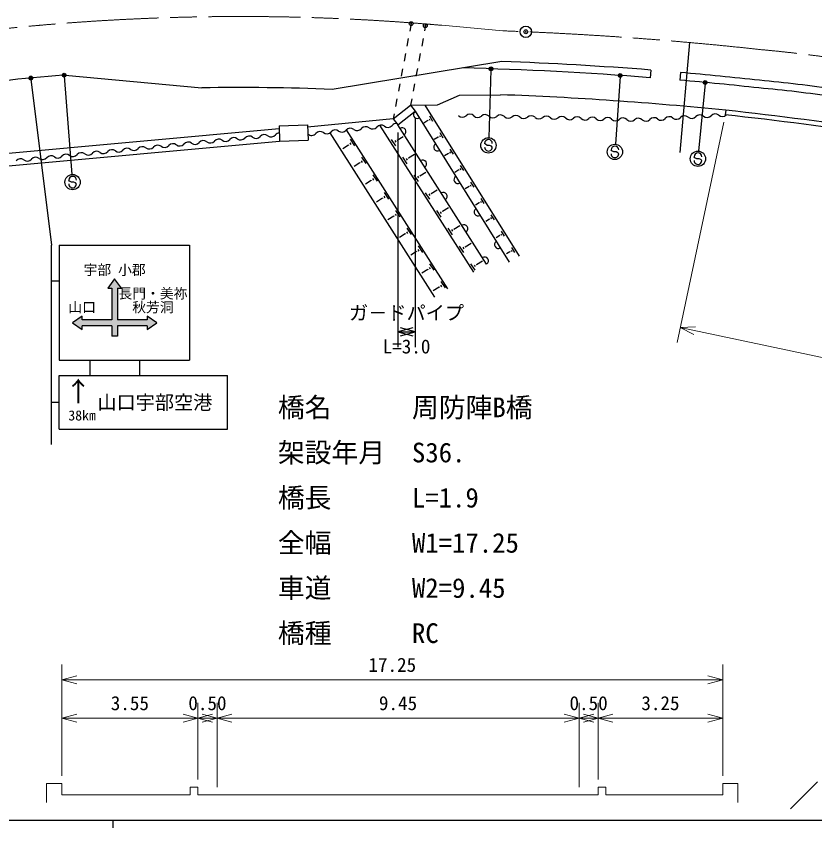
# Model space of a CAD drawing. Units: millimetres, scale not verified, with parts at other scales. Extents: x 40000 to 680000, y 20000 to 380000.
# Drawn here: x 155402 to 259631, y 204000 to 309885 of the extents above; entities that cross this region are included whole.
import ezdxf
from ezdxf.enums import TextEntityAlignment as Align

# ---------------------------------------------------------------- set-up
doc = ezdxf.new("R2010")
doc.units = ezdxf.units.MM
doc.header["$LTSCALE"] = 1000
doc.header["$PDMODE"] = 32
doc.header["$PDSIZE"] = 500
doc.linetypes.add('CHAIN', pattern=[18.5, 12, -1.5, 3.5, -1.5])
for name, color, linetype, lineweight in [('M-BGD', 7, 'Continuous', 25), ('M-BMK', 2, 'CHAIN', 13), ('M-BMK-SRVR', 3, 'Continuous', 25), ('M-STR-HTXT', 7, 'Continuous', 13), ('M-STR-STRC', 7, 'Continuous', 25), ('M-TTL-BAND', 7, 'Continuous', 25)]:
    doc.layers.add(name, color=color, linetype=linetype, lineweight=lineweight)
doc.styles.add('@ＭＳ ゴシック', font='')
doc.styles.add('ＭＳ ゴシック', font='')
doc.styles.get('@ＭＳ ゴシック').set_extended_font_data('@MS Gothic')
doc.styles.get('ＭＳ ゴシック').set_extended_font_data('MS Gothic')

msp = doc.modelspace()

# ---------------------------------------------------------------- hatches: boundary and pattern name
at = {"layer": 'M-STR-STRC'}
msp.add_hatch(color=256, dxfattribs=at).paths.add_polyline_path([(172500, 270760), (172500, 270260), (168625, 270260), (168625, 274385), (169125, 274385), (168250, 275635), (167375, 274385), (167875, 274385), (167875, 270260), (164000, 270260), (164000, 270760), (162750, 269885), (164000, 269010), (164000, 269510), (167875, 269510), (167875, 268135), (168625, 268135), (168625, 269510), (172500, 269510), (172500, 269010), (173750, 269885)])

# ---------------------------------------------------------------- linework, layer by layer
at = {"layer": 'M-BGD'}
for p, q in [((206952, 308936), (206766, 307954)), ((208882, 308942), (208695, 307960)), ((206580, 306971), (206395, 305988)), ((208509, 306977), (208323, 305995)), ((243289, 306453), (242011, 292105)), ((206209, 305006), (206023, 304023)), ((208136, 305012), (207950, 304030)), ((218780, 303981), (196641, 300340)), ((205837, 303041), (205652, 302058)), ((207764, 303047), (207577, 302065)), ((238216, 302865), (238137, 301868)), ((161811, 302183), (179642, 300542)), ((242112, 302541), (242025, 301545)), ((205466, 301075), (205280, 300093)), ((207391, 301082), (207205, 300100)), ((205094, 299110), (204909, 298128)), ((207018, 299117), (206857, 298265)), ((210371, 298319), (213265, 299598)), ((213265, 299598), (218623, 299636)), ((204601, 296500), (206857, 298265)), ((206857, 298265), (210371, 298319)), ((206857, 298265), (207473, 297477)), ((208732, 298294), (221037, 278570)), ((248009, 297618), (247949, 297021)), ((204601, 296500), (193438, 295413)), ((204723, 297145), (204601, 296500)), ((204601, 296500), (205217, 295712)), ((205217, 295712), (207473, 297477)), ((207473, 297477), (219764, 277776)), ((209280, 296490), (209386, 296321)), ((209325, 296871), (209747, 296194)), ((189703, 295576), (193426, 295728)), ((189703, 295576), (189784, 293577)), ((193426, 295728), (193507, 293730)), ((215118, 276476), (202874, 295666)), ((216804, 277552), (205217, 295712)), ((209130, 296279), (208608, 295954)), ((209117, 296300), (209143, 296258)), ((148166, 291468), (189716, 295251)), ((210060, 273249), (196378, 294693)), ((211746, 274325), (198522, 295051)), ((210673, 294710), (211092, 294038)), ((148563, 289824), (189784, 293577)), ((189784, 293577), (193507, 293730)), ((198955, 293349), (199090, 293139)), ((199006, 293827), (199544, 292984)), ((204358, 293805), (204896, 292962)), ((204813, 293650), (204947, 293439)), ((205116, 293732), (205150, 293680)), ((205133, 293706), (205892, 294190)), ((210479, 294123), (209964, 293801)), ((210466, 294144), (210492, 294102)), ((210629, 294332), (210733, 294164)), ((198769, 293083), (198011, 292599)), ((198753, 293109), (198786, 293056)), ((212018, 292554), (212434, 291887)), ((200485, 291509), (201023, 290666)), ((205837, 291487), (206375, 290644)), ((206292, 291332), (206427, 291121)), ((206595, 291414), (206629, 291361)), ((206612, 291388), (207371, 291872)), ((211826, 291971), (211317, 291653)), ((211813, 291992), (211839, 291950)), ((211974, 292179), (212078, 292012)), ((200249, 290764), (199490, 290280)), ((200232, 290791), (200265, 290738)), ((200434, 291031), (200569, 290820)), ((213360, 290403), (213773, 289740)), ((201965, 289190), (202503, 288347)), ((207317, 289168), (207854, 288325)), ((208075, 289096), (208108, 289043)), ((208091, 289069), (208850, 289554)), ((213169, 289824), (212667, 289510)), ((213156, 289844), (213182, 289803)), ((213316, 290030), (213420, 289865)), ((201728, 288446), (200969, 287962)), ((201711, 288472), (201745, 288420)), ((201913, 288713), (202048, 288502)), ((207771, 289013), (207906, 288803)), ((214699, 288256), (215110, 287598)), ((209571, 286751), (210329, 287235)), ((214510, 287681), (214014, 287372)), ((214497, 287702), (214523, 287661)), ((214656, 287886), (214758, 287722)), ((203207, 286128), (202448, 285644)), ((203190, 286154), (203224, 286101)), ((203393, 286394), (203527, 286184)), ((203444, 286872), (203982, 286029)), ((208796, 286850), (209334, 286007)), ((209250, 286695), (209385, 286484)), ((209554, 286778), (209587, 286725)), ((216035, 286114), (216443, 285461)), ((211050, 284433), (211808, 284917)), ((215847, 285543), (215359, 285238)), ((215835, 285564), (215860, 285523)), ((215992, 285747), (216094, 285584)), ((204686, 283809), (203927, 283325)), ((204669, 283836), (204703, 283783)), ((204872, 284076), (205006, 283865)), ((204923, 284554), (205461, 283711)), ((210275, 284532), (210813, 283689)), ((210730, 284377), (210864, 284166)), ((211033, 284459), (211066, 284407)), ((217369, 283977), (217773, 283329)), ((217182, 283410), (216700, 283109)), ((217169, 283431), (217195, 283390)), ((217326, 283613), (217427, 283451)), ((206351, 281758), (206485, 281547)), ((206402, 282235), (206940, 281392)), ((211754, 282213), (212292, 281370)), ((212209, 282059), (212343, 281848)), ((212512, 282141), (212546, 282088)), ((212529, 282115), (213288, 282599)), ((218699, 281845), (219101, 281201)), ((206165, 281491), (205407, 281007)), ((206148, 281517), (206182, 281465)), ((218514, 281282), (218038, 280985)), ((218501, 281302), (218526, 281262)), ((218657, 281483), (218757, 281322)), ((207881, 279917), (208419, 279074)), ((213233, 279895), (213771, 279052)), ((213688, 279740), (213822, 279529)), ((213991, 279823), (214025, 279770)), ((214008, 279796), (214767, 280280)), ((220027, 279717), (220425, 279078)), ((207644, 279173), (206886, 278689)), ((207628, 279199), (207661, 279146)), ((207830, 279439), (207965, 279229)), ((219842, 279158), (219373, 278865)), ((219830, 279178), (219855, 279138)), ((219984, 279358), (220084, 279198)), ((209360, 277599), (209898, 276756)), ((214712, 277577), (215250, 276734)), ((215167, 277422), (215302, 277211)), ((215470, 277504), (215504, 277452)), ((215487, 277478), (216246, 277962)), ((209124, 276854), (208365, 276370)), ((209107, 276881), (209140, 276828)), ((209309, 277121), (209444, 276910)), ((210603, 274536), (209844, 274052)), ((210586, 274562), (210620, 274510)), ((210788, 274803), (210923, 274592)), ((210840, 275280), (211378, 274437))]:
    msp.add_line(p, q, dxfattribs=at)
for centre, radius, start, end in [((184681, 9851), 303750, 85.08691, 103.56385), ((202090, -156198), 460482, 85.50038, 87.92279), ((202090, -156198), 459482, 85.50038, 88.55767), ((184681, 9851), 293250, 94.53151, 100.68187), ((202090, -156198), 460482, 83.72412, 85.01394), ((202090, -156198), 459482, 83.72294, 85.01394), ((236499, 126247), 176000, 81.53549, 84.80746), ((184681, 9851), 290734, 87.64233, 90.99305), ((236499, 126247), 175000, 81.5846, 84.81055), ((202090, -156198), 456134, 84.22219, 87.92279), ((193768, -200748), 501310, 79.06755, 83.78797), ((207738, 297053), 500, 121.95857, 301.95857), ((213637, 297448), 725, 225.01389, 312.21952), ((214611, 296374), 725, 45.01389, 132.21952), ((215636, 297399), 725, 225.01389, 312.21952), ((216610, 296326), 725, 45.01389, 132.21952), ((217635, 297351), 725, 225.01389, 312.21952), ((218610, 296277), 725, 45.01389, 132.21952), ((219635, 297303), 725, 225.01389, 312.21952), ((220609, 296229), 725, 45.01389, 132.21952), ((221634, 297255), 725, 225.01389, 312.21952), ((222609, 296181), 725, 45.01389, 132.21952), ((223634, 297206), 725, 225.01389, 312.21952), ((224608, 296132), 725, 45.01389, 132.21952), ((225633, 297158), 725, 225.01389, 312.21952), ((226607, 296084), 725, 45.01389, 132.21952), ((227633, 297110), 725, 225.01389, 312.21952), ((228607, 296036), 725, 45.01389, 132.21952), ((229632, 297061), 725, 225.01389, 312.21952), ((230606, 295988), 725, 45.01389, 132.21952), ((231631, 297013), 725, 225.01389, 312.21952), ((232606, 295939), 725, 45.01389, 132.21952), ((234605, 295891), 725, 45.01389, 132.21952), ((236605, 295843), 725, 45.01389, 132.21952), ((238647, 295924), 725, 49.93815, 137.14379), ((239580, 297034), 725, 229.93815, 317.14379), ((240643, 296048), 725, 49.93815, 137.14379), ((241576, 297157), 725, 229.93815, 317.14379), ((242639, 296171), 725, 49.93815, 137.14379), ((243572, 297281), 725, 229.93815, 317.14379), ((244635, 296295), 725, 49.93815, 137.14379), ((245568, 297404), 725, 229.93815, 317.14379), ((246631, 296418), 725, 49.93815, 137.14379), ((247565, 297528), 725, 229.93815, 314.20003), ((193768, -200748), 500710, 79.06949, 83.78797), ((201023, 294746), 725, 52.3577, 139.56334), ((201909, 295894), 725, 232.3577, 319.56334), ((203013, 294954), 725, 52.3577, 139.56334), ((203898, 296102), 725, 232.3577, 319.56334), ((205002, 295162), 725, 83.46935, 139.56334), ((233631, 296965), 725, 225.01389, 312.21952), ((235630, 296917), 725, 225.01389, 312.21952), ((237584, 296910), 725, 229.93815, 317.14379), ((187796, 293720), 725, 52.05668, 139.26232), ((188688, 294863), 725, 232.05668, 319.26232), ((189786, 293917), 725, 93.58408, 139.26232), ((193952, 295064), 725, 228.84079, 319.56334), ((195056, 294123), 725, 52.3577, 139.56334), ((195941, 295271), 725, 232.3577, 319.56334), ((197045, 294331), 725, 52.3577, 139.56334), ((197931, 295479), 725, 232.3577, 319.56334), ((199034, 294539), 725, 52.3577, 139.56334), ((199920, 295687), 725, 232.3577, 319.56334), ((205777, 294834), 500, 302.53928, 122.53928), ((177845, 292734), 725, 52.05668, 139.26232), ((178736, 293877), 725, 232.05668, 319.26232), ((179835, 292931), 725, 52.05668, 139.26232), ((180727, 294074), 725, 232.05668, 319.26232), ((181825, 293128), 725, 52.05668, 139.26232), ((182717, 294272), 725, 232.05668, 319.26232), ((183815, 293325), 725, 52.05668, 139.26232), ((184707, 294469), 725, 232.05668, 319.26232), ((185806, 293522), 725, 52.05668, 139.26232), ((186697, 294666), 725, 232.05668, 319.26232), ((165903, 291550), 725, 52.05668, 139.26232), ((167893, 291747), 725, 52.05668, 139.26232), ((168785, 292891), 725, 232.05668, 319.26232), ((169884, 291945), 725, 52.05668, 139.26232), ((170775, 293088), 725, 232.05668, 319.26232), ((171874, 292142), 725, 52.05668, 139.26232), ((172766, 293285), 725, 232.05668, 319.26232), ((173864, 292339), 725, 52.05668, 139.26232), ((174756, 293483), 725, 232.05668, 319.26232), ((175854, 292536), 725, 52.05668, 139.26232), ((176746, 293680), 725, 232.05668, 319.26232), ((210384, 292811), 500, 121.95857, 301.95857), ((155952, 290564), 725, 52.05668, 139.26232), ((156843, 291708), 725, 232.05668, 319.26232), ((157942, 290761), 725, 52.05668, 139.26232), ((158834, 291905), 725, 232.05668, 319.26232), ((159932, 290958), 725, 52.05668, 139.26232), ((160824, 292102), 725, 232.05668, 319.26232), ((161923, 291156), 725, 52.05668, 139.26232), ((162814, 292299), 725, 232.05668, 319.26232), ((163913, 291353), 725, 52.05668, 139.26232), ((164804, 292496), 725, 232.05668, 319.26232), ((166795, 292694), 725, 232.05668, 319.26232), ((208467, 290619), 500, 302.53928, 122.53928), ((213031, 288569), 500, 121.95857, 301.95857), ((211156, 286404), 500, 302.53928, 122.53928), ((215677, 284327), 500, 121.95857, 301.95857), ((213846, 282189), 500, 302.53928, 122.53928), ((218324, 280085), 500, 121.95857, 301.95857), ((216535, 277974), 500, 302.53928, 122.53928)]:
    msp.add_arc(centre, radius, start, end, dxfattribs=at)
for p in [(206949, 308920), (208793, 308652)]:
    msp.add_point(p, dxfattribs=at)
at = {"layer": 'M-BMK'}
msp.add_line((218925, 307979), (210958, 308698), dxfattribs=at)
for centre, radius, start, end in [((184681, 9851), 300000, 84.97503, 101.82952), ((202090, -156198), 464482, 83.72877, 87.92279), ((236499, 126247), 180000, 77.47435, 84.79538)]:
    msp.add_arc(centre, radius, start, end, dxfattribs=at)
at = {"layer": 'M-BMK-SRVR'}
msp.add_circle((221923, 307860), 750, dxfattribs=at)
msp.add_point((221923, 307860), dxfattribs=at)
at = {"layer": 'M-STR-HTXT'}
for p, q in [((247742, 296043), (241667, 267298)), ((244078, 269362), (242081, 269255)), ((242081, 269255), (342540, 248025)), ((242081, 269255), (243864, 268349)), ((161360, 210795), (161360, 225295)), ((247610, 210795), (247610, 225295)), ((163292, 223813), (161360, 223295)), ((247610, 223295), (245678, 223813)), ((161360, 223295), (247610, 223295)), ((161360, 223295), (163292, 222778)), ((245678, 222778), (247610, 223295)), ((179110, 210295), (179110, 220295)), ((181610, 209295), (181610, 220295)), ((228860, 209295), (228860, 220295)), ((231360, 210295), (231360, 220295)), ((163292, 218813), (161360, 218295)), ((161360, 218295), (179110, 218295)), ((161360, 218295), (163292, 217778)), ((179110, 218295), (177178, 218813)), ((177178, 217778), (179110, 218295)), ((181042, 218813), (179110, 218295)), ((179110, 218295), (181610, 218295)), ((179110, 218295), (181042, 217778)), ((181610, 218295), (179678, 218813)), ((179678, 217778), (181610, 218295)), ((183542, 218813), (181610, 218295)), ((181610, 218295), (228860, 218295)), ((181610, 218295), (183542, 217778)), ((228860, 218295), (226928, 218813)), ((226928, 217778), (228860, 218295)), ((230792, 218813), (228860, 218295)), ((228860, 218295), (231360, 218295)), ((228860, 218295), (230792, 217778)), ((231360, 218295), (229428, 218813)), ((229428, 217778), (231360, 218295)), ((233292, 218813), (231360, 218295)), ((231360, 218295), (247610, 218295)), ((231360, 218295), (233292, 217778)), ((247610, 218295), (245678, 218813)), ((245678, 217778), (247610, 218295)), ((159360, 209795), (161360, 209795)), ((159360, 209795), (159360, 207295)), ((161360, 208295), (161360, 209795)), ((247610, 208295), (247610, 209795)), ((247610, 209795), (249610, 209795)), ((249610, 209795), (249610, 207295)), ((260000, 210000), (256464, 206464)), ((179110, 209295), (178110, 209295)), ((178110, 209295), (178110, 208295)), ((179110, 208295), (179110, 209295)), ((232360, 209295), (231360, 209295)), ((231360, 209295), (231360, 208295)), ((232360, 208295), (232360, 209295)), ((161360, 208295), (178110, 208295)), ((179110, 208295), (181610, 208295)), ((181610, 208295), (228860, 208295)), ((228860, 208295), (231360, 208295)), ((232360, 208295), (247610, 208295))]:
    msp.add_line(p, q, dxfattribs=at)
at = {"layer": 'M-STR-STRC'}
for p, q in [((217365, 302880), (217071, 294035)), ((161673, 302047), (162682, 289237)), ((234226, 302008), (233607, 293180)), ((157324, 301672), (160000, 280000)), ((245308, 301096), (244475, 292286)), ((207473, 296477), (207473, 266715)), ((205217, 294712), (205217, 266715)), ((216642, 293176), (216543, 293294)), ((216887, 293036), (216642, 293176)), ((217188, 293034), (216887, 293036)), ((217433, 292922), (217188, 293034)), ((217539, 292786), (217433, 292922)), ((233141, 292323), (233042, 292441)), ((233386, 292184), (233141, 292323)), ((233687, 292181), (233386, 292184)), ((233932, 292070), (233687, 292181)), ((234038, 291933), (233932, 292070)), ((243986, 291430), (243886, 291548)), ((244230, 291291), (243986, 291430)), ((244531, 291289), (244230, 291291)), ((244776, 291177), (244531, 291289)), ((244882, 291041), (244776, 291177)), ((162365, 288380), (162266, 288498)), ((162610, 288241), (162365, 288380)), ((162911, 288239), (162610, 288241)), ((163156, 288127), (162911, 288239)), ((163262, 287991), (163156, 288127)), ((160000, 254000), (160000, 280000)), ((161000, 280000), (161000, 265000)), ((161000, 280000), (178000, 280000)), ((178000, 280000), (178000, 265000)), ((160000, 275375), (161000, 275375)), ((168250, 275635), (167375, 274385)), ((169125, 274385), (168250, 275635)), ((167375, 274385), (167875, 274385)), ((167875, 274385), (167875, 270260)), ((168625, 274385), (169125, 274385)), ((168625, 274385), (168625, 270260)), ((164000, 270760), (162750, 269885)), ((164000, 270260), (164000, 270760)), ((167875, 270260), (164000, 270260)), ((172500, 270260), (168625, 270260)), ((173750, 269885), (172500, 270760)), ((172500, 270760), (172500, 270260)), ((162750, 269885), (164000, 269010)), ((167875, 269510), (164000, 269510)), ((164000, 269010), (164000, 269510)), ((167875, 269510), (167875, 268135)), ((168625, 269510), (168625, 268135)), ((172500, 269510), (168625, 269510)), ((172500, 269010), (173750, 269885)), ((172500, 269510), (172500, 269010)), ((207149, 269233), (205217, 268715)), ((207473, 268715), (205541, 269233)), ((168625, 268135), (167875, 268135)), ((205217, 268715), (207473, 268715)), ((205217, 268715), (207149, 268197)), ((205541, 268197), (207473, 268715)), ((161000, 265000), (178000, 265000)), ((165000, 265000), (165000, 263000)), ((171500, 265000), (171500, 263000)), ((161000, 256000), (161000, 263000)), ((161000, 263000), (183000, 263000)), ((183000, 256000), (183000, 263000)), ((161000, 259500), (160000, 259500)), ((161000, 256000), (183000, 256000))]:
    msp.add_line(p, q, dxfattribs=at)
for centre, radius in [((217370, 303030), 150), ((217370, 303030), 120), ((217370, 303030), 90), ((217370, 303030), 60), ((217370, 303030), 30), ((157305, 301821), 150), ((157305, 301821), 120), ((157305, 301821), 90), ((157305, 301821), 60), ((157305, 301821), 30), ((161661, 302197), 150), ((161661, 302197), 120), ((161661, 302197), 90), ((161661, 302197), 60), ((161661, 302197), 30), ((234236, 302158), 150), ((234236, 302158), 120), ((234236, 302158), 90), ((234236, 302158), 60), ((234236, 302158), 30), ((245322, 301246), 150), ((245322, 301246), 120), ((245322, 301246), 90), ((245322, 301246), 60), ((245322, 301246), 30), ((217038, 293035), 1000), ((233537, 292183), 1000), ((244381, 291290), 1000), ((162760, 288240), 1000)]:
    msp.add_circle(centre, radius, dxfattribs=at)
for centre, start, end in [((217043, 293290), 359.55488, 179.55488), ((217039, 292790), 179.55488, 359.55488), ((233542, 292437), 359.55488, 179.55488), ((233538, 291937), 179.55488, 359.55488), ((244386, 291545), 359.55488, 179.55488), ((244382, 291045), 179.55488, 359.55488), ((162766, 288494), 359.55488, 179.55488), ((162762, 287994), 179.55488, 359.55488)]:
    msp.add_arc(centre, 500, start, end, dxfattribs=at)
for p in [(217370, 303030), (157305, 301821), (161661, 302197), (234236, 302158), (245322, 301246)]:
    msp.add_point(p, dxfattribs=at)
at = {"layer": 'M-TTL-BAND'}
for p, q in [((40000, 205000), (579000, 205000)), ((168000, 205000), (168000, 204000))]:
    msp.add_line(p, q, dxfattribs=at)

# ---------------------------------------------------------------- texts
at = {"layer": 'M-STR-HTXT', "style": 'ＭＳ ゴシック'}
for s, p in [('橋名\u3000\u3000\u3000周防陣B橋', (189552, 256796)), ('架設年月\u3000S36.', (189552, 250905)), ('橋長\u3000\u3000\u3000L=1.9', (189552, 245014)), ('全幅\u3000\u3000\u3000W1=17.25', (189552, 239123)), ('車道\u3000\u3000\u3000W2=9.45', (189552, 233232)), ('橋種\u3000\u3000\u3000RC', (189552, 227340))]:
    msp.add_text(s, height=2566, dxfattribs=at).set_placement(p, align=Align.BOTTOM_LEFT)
for s, p in [('17.25', (204485, 223795)), ('3.55', (170235, 218795)), ('0.50', (180360, 218795)), ('9.45', (205235, 218795)), ('0.50', (230110, 218795)), ('3.25', (239485, 218795))]:
    msp.add_text(s, height=1833, dxfattribs=at).set_placement(p, align=Align.BOTTOM_CENTER)
at = {"layer": 'M-STR-STRC', "style": 'ＭＳ ゴシック'}
for s, height, p in [('宇部 小郡', 1320, (168250, 275735)), ('長門・美祢', 1320, (173250, 272660)), ('山口', 1320, (164000, 270860)), ('秋芳洞', 1320, (173250, 270860)), ('ガ－ドパイプ', 1833, (206345, 269715))]:
    msp.add_text(s, height=height, dxfattribs=at).set_placement(p, align=Align.BOTTOM_CENTER)
at = {"layer": 'M-STR-STRC', "style": '@ＭＳ ゴシック'}
msp.add_text('L=3.0', height=1833, dxfattribs=at).set_placement((206345, 267715), align=Align.TOP_CENTER)
at = {"layer": 'M-STR-STRC', "style": 'ＭＳ ゴシック'}
for s, height, p in [('↑', 2566, (163500, 260935)), ('38km', 1320, (164000, 257801))]:
    msp.add_text(s, height=height, dxfattribs=at).set_placement(p, align=Align.MIDDLE_CENTER)
msp.add_text('山口宇部空港', height=1833, dxfattribs=at).set_placement((166000, 259500), align=Align.MIDDLE_LEFT)

doc.saveas('drawing.dxf')
